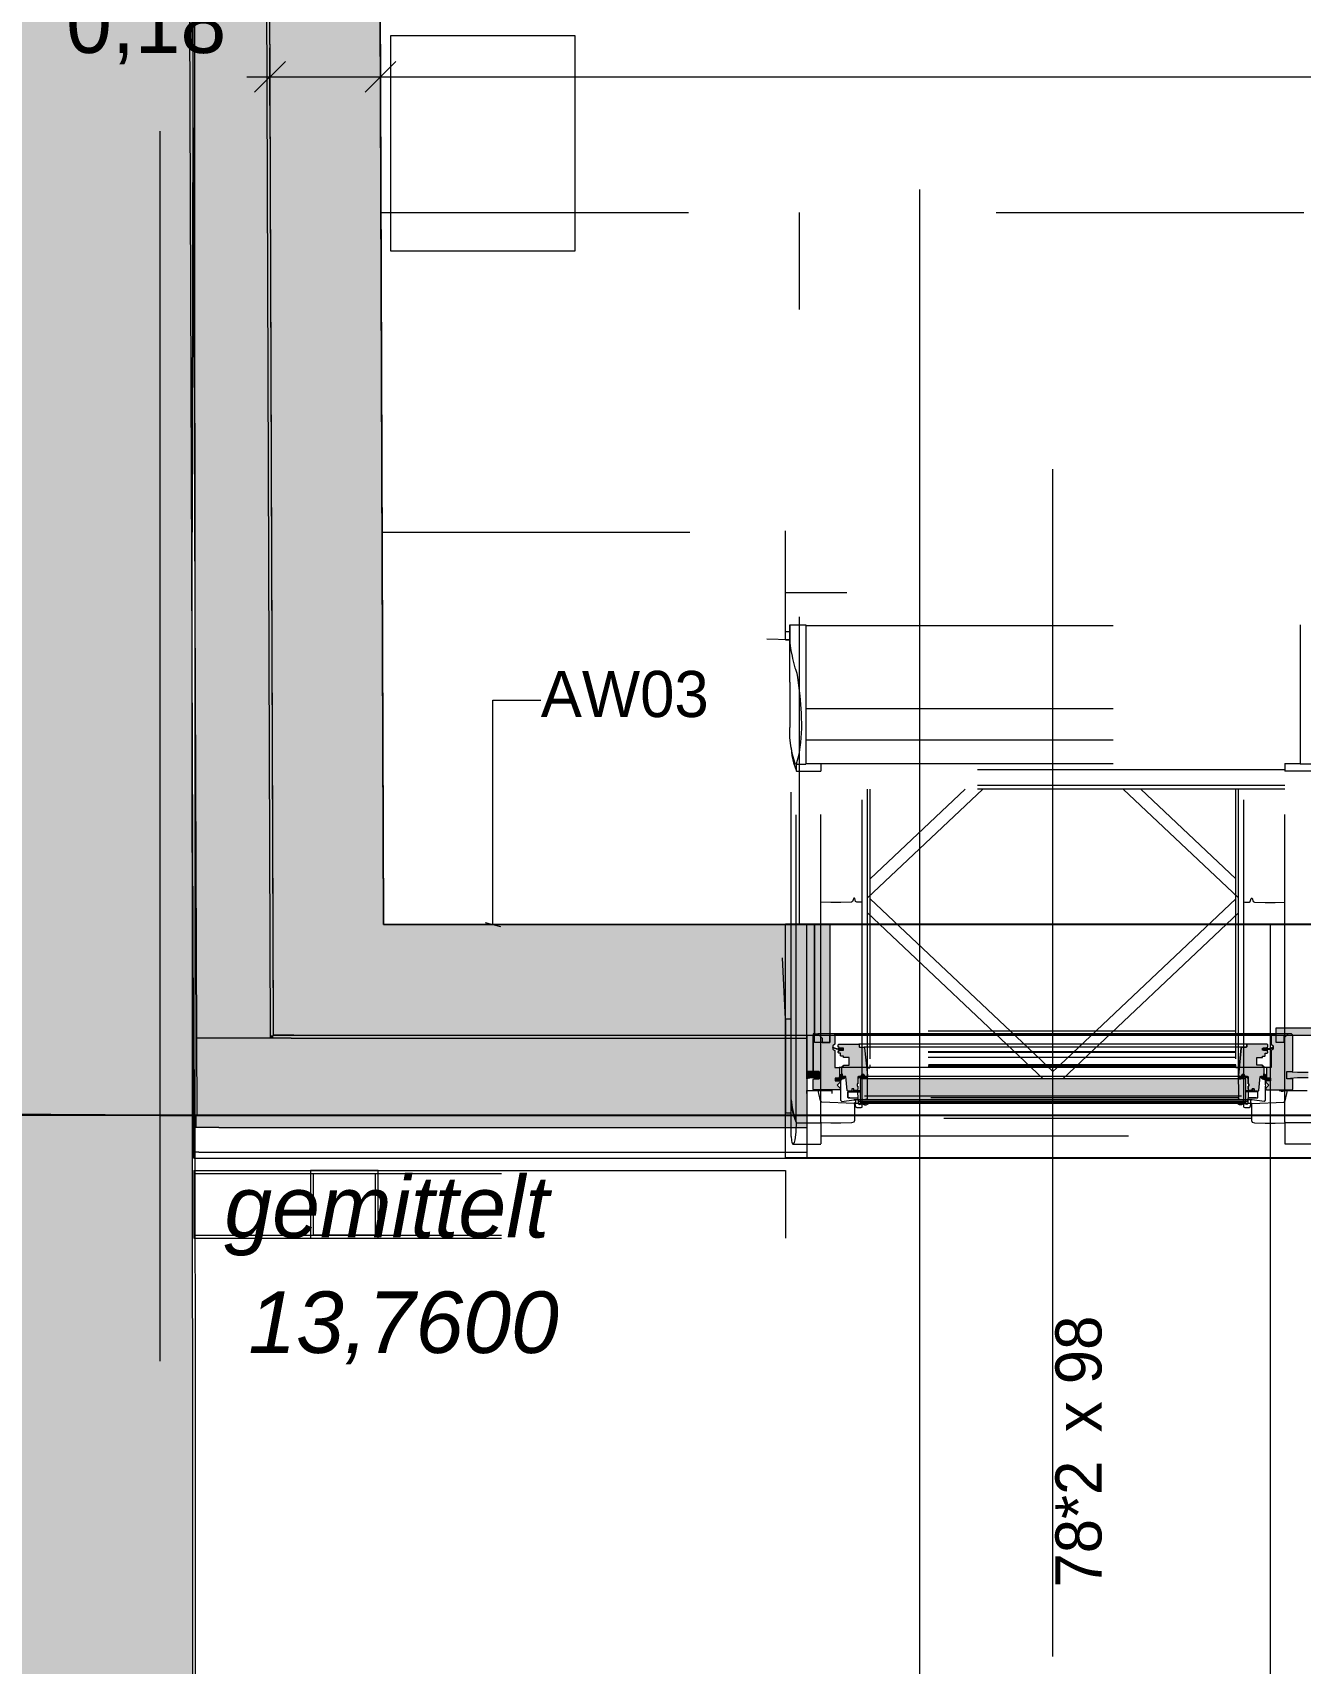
# Model space of a CAD drawing. Header units: metres. Extents: x -3 to 171, y -23 to 41.
# Drawn here: x -0.207 to 1.854, y -15.891 to -13.24 of the extents above; entities that cross this region are included whole.
import ezdxf

# ---------------------------------------------------------------- set-up
doc = ezdxf.new("R2010")
doc.units = ezdxf.units.M
doc.header["$MEASUREMENT"] = 0
for name, pattern in [('Achse', [0.004, 0.002, -0.001, 0, -0.001]), ('Baufluchtlinie', [0.013, 0.008, -0.005]), ('Schnittlinie', [0.006, 0.003, -0.0015, 0, -0.0015]), ('UNSICHTBAR', [0.4, 0, -0.4]), ('Untersicht', [0.001, 0.0005, -0.0005])]:
    doc.linetypes.add(name, pattern=pattern)
for name, color, linetype in [('4._1.DG PP STG1_1_000 Achsraster', 7, 'Continuous'), ('4._1.DG PP STG1_1_110 Wand Aussen', 7, 'Continuous'), ('4._1.DG PP STG1_1_210 Decke', 7, 'Continuous'), ('4._1.DG PP STG1_1_220 Bodenaufbau', 7, 'Continuous'), ('4._1.DG PP STG1_1_310 Dachkonstruktion massiv', 7, 'Continuous'), ('4._1.DG PP STG1_1_325 Dachfenster', 7, 'Continuous'), ('4._1.DG PP STG1_1_510 Möblierung', 7, 'Continuous'), ('4._1.DG PP STG1_1_520 Fixeinbauten', 7, 'Continuous'), ('4._1.DG PP STG1_1_611 Entwässerung', 7, 'Continuous'), ('4._1.DG PP STG1_1_725 Nachbarbebauung', 7, 'Continuous'), ('4._1.DG PP STG1_1_815 Raumbegrenzung', 7, 'Continuous'), ('4._1.DG PP STG1_1_851 Marker Schnitt', 7, 'Continuous'), ('4._1.DG PP STG1_1_910 Allgemein Lageplan Höhen', 7, 'Continuous'), ('4._1.DG PP STG1_1_915 Allgemein Beschriftung.x', 7, 'Continuous'), ('4._1.DG PP STG1_1_950 Polierplan Bemaßung', 7, 'Continuous'), ('4._1.DG PP STG1_1_Neubau_840 Baulinien', 7, 'Continuous')]:
    doc.layers.add(name, color=color, linetype=linetype)
doc.styles.add('ERSTELLTER_STIL_2', font='')
doc.styles.add('ERSTELLTER_STIL_3', font='arialbi.ttf')
doc.styles.get('ERSTELLTER_STIL_2').set_extended_font_data('Eurostile')
doc.linetypes.add('Grenze Grundstück', pattern='A,0,[1,415_260415_PP_VA_1_7 1 DG1.Shx,S=0.00031746,R=0,X=0,Y=0],-0.04,0', length=0.04)

msp = doc.modelspace()

# ---------------------------------------------------------------- hatches: boundary and pattern name
at = {"layer": '4._1.DG PP STG1_1_110 Wand Aussen', "linetype": 'Continuous', "lineweight": 13, "true_color": 0xff6400}
for points in [[(0.1795, -14.875), (0.1418, -4.5687), (0.0218, -4.5692), (0.0595, -14.875)], [(0.1121, -15), (0.1797, -14.9168), (0.1795, -14.875), (0.0595, -14.875), (0.06, -15)], [(0.1121, -15), (1.017, -15), (1.017, -14.875), (0.2136, -14.875)], [(0.1795, -14.875), (0.1797, -14.9168), (0.1847, -14.9106), (0.1845, -14.875)], [(0.1845, -14.875), (0.1847, -14.9106), (0.2136, -14.875)], [(0.0601, -15.02), (0.06, -15), (0.055, -15), (0.0551, -15.02)], [(0.0959, -15.02), (0.1121, -15), (0.06, -15), (0.0601, -15.02)], [(0.0959, -15.02), (1.017, -15.02), (1.017, -15), (0.1121, -15)]]:
    msp.add_hatch(color=30, dxfattribs=at).paths.add_polyline_path(points)
at = {"layer": '4._1.DG PP STG1_1_110 Wand Aussen', "linetype": 'Continuous', "lineweight": 0, "true_color": 0x373737}
for points in [[(0.1845, -14.87), (0.1468, -4.5687), (0.1418, -4.5687), (0.1795, -14.87)], [(0.1845, -14.875), (0.1845, -14.87), (0.1795, -14.87), (0.1795, -14.875)], [(0.2136, -14.875), (0.2177, -14.87), (0.1845, -14.87), (0.1845, -14.875)], [(0.2136, -14.875), (1.017, -14.875), (1.017, -14.87), (0.2177, -14.87)]]:
    msp.add_hatch(color=250, dxfattribs=at).paths.add_polyline_path(points)
at = {"layer": '4._1.DG PP STG1_1_110 Wand Aussen', "linetype": 'Continuous', "lineweight": 13, "true_color": 0x3f7f02}
for points in [[(0.3639, -14.69), (0.3268, -4.5681), (0.1468, -4.5687), (0.1839, -14.69)], [(0.3639, -14.69), (0.1839, -14.69), (0.1845, -14.87), (0.2177, -14.87)], [(0.3639, -14.69), (0.2177, -14.87), (0.3645, -14.87)], [(0.3639, -14.69), (0.3645, -14.87), (1.017, -14.87), (1.017, -14.69)]]:
    msp.add_hatch(color=76, dxfattribs=at).paths.add_polyline_path(points)
at = {"layer": '4._1.DG PP STG1_1_325 Dachfenster', "linetype": 'Continuous', "lineweight": 13, "true_color": 0x3f7f02}
msp.add_hatch(color=76, dxfattribs=at).paths.add_polyline_path([(1.017, -14.87), (1.0521, -14.87), (1.0521, -14.69), (1.017, -14.69)])
at = {"layer": '4._1.DG PP STG1_1_325 Dachfenster', "linetype": 'Continuous', "lineweight": 13, "true_color": 0xffaa00}
msp.add_hatch(color=40, dxfattribs=at).paths.add_polyline_path([(1.0642, -14.868), (1.0642, -14.77), (1.0642, -14.69), (1.0521, -14.69), (1.0521, -14.9289), (1.0621, -14.9289), (1.0621, -14.868)])
at = {"layer": '4._1.DG PP STG1_1_325 Dachfenster', "linetype": 'Continuous', "lineweight": 0, "true_color": 0xfde9f1}
for points in [[(1.0892, -14.882), (1.0892, -14.77), (1.0892, -14.69), (1.0642, -14.69), (1.0642, -14.77), (1.0642, -14.882)], [(1.8148, -14.8821), (1.8273, -14.8821), (1.8273, -14.8705), (1.9069, -14.8705), (1.9069, -14.8821), (1.9194, -14.8821), (1.9194, -14.858), (1.8148, -14.858)]]:
    msp.add_hatch(color=7, dxfattribs=at).paths.add_polyline_path(points)
at = {"layer": '4._1.DG PP STG1_1_325 Dachfenster', "linetype": 'Continuous', "lineweight": 0, "true_color": 0x373737}
msp.add_hatch(color=250, dxfattribs=at).paths.add_polyline_path([(1.017, -14.87), (1.017, -14.875), (1.0521, -14.875), (1.0521, -14.87)])
at = {"layer": '4._1.DG PP STG1_1_325 Dachfenster', "linetype": 'Continuous', "lineweight": 0, "true_color": 0xe7d9c5}
for points in [[(1.0621, -14.9418), (1.0621, -14.9581), (1.063, -14.959), (1.105, -14.959), (1.1059, -14.9581), (1.1059, -14.9564), (1.101, -14.9515), (1.1059, -14.9466), (1.1059, -14.945), (1.105, -14.9441), (1.0982, -14.9441), (1.0982, -14.9398), (1.1043, -14.9398), (1.1052, -14.9389), (1.1052, -14.9233), (1.1043, -14.9224), (1.0972, -14.9224), (1.0972, -14.8951), (1.0942, -14.8925), (1.0942, -14.8873), (1.0972, -14.8847), (1.0972, -14.8709), (1.0963, -14.87), (1.0892, -14.87), (1.0892, -14.882), (1.0767, -14.882), (1.0767, -14.875), (1.0697, -14.868), (1.0641, -14.868), (1.0621, -14.87), (1.0621, -14.928), (1.063, -14.9289), (1.0721, -14.9289), (1.0721, -14.9409), (1.063, -14.9409)], [(1.8421, -14.9418), (1.8412, -14.9409), (1.8321, -14.9409), (1.8321, -14.9289), (1.8412, -14.9289), (1.8421, -14.928), (1.8421, -14.87), (1.8401, -14.868), (1.8345, -14.868), (1.8275, -14.875), (1.8275, -14.882), (1.815, -14.882), (1.815, -14.87), (1.8079, -14.87), (1.807, -14.8709), (1.807, -14.8847), (1.81, -14.8873), (1.81, -14.8925), (1.807, -14.8951), (1.807, -14.9224), (1.7999, -14.9224), (1.799, -14.9233), (1.799, -14.9389), (1.7999, -14.9398), (1.806, -14.9398), (1.806, -14.9441), (1.7992, -14.9441), (1.7983, -14.945), (1.7983, -14.9466), (1.8032, -14.9515), (1.7983, -14.9564), (1.7983, -14.9581), (1.7992, -14.959), (1.8412, -14.959), (1.8421, -14.9581)], [(1.103, -14.8889), (1.1043, -14.8902), (1.1043, -14.8911), (1.1114, -14.8911), (1.1114, -14.8943), (1.1043, -14.8943), (1.1043, -14.8952), (1.1028, -14.8967), (1.1028, -14.8982), (1.1037, -14.8991), (1.1069, -14.8991), (1.1069, -14.9033), (1.1078, -14.9041), (1.1114, -14.9041), (1.1114, -14.9062), (1.1208, -14.9062), (1.1208, -14.9185), (1.1114, -14.9185), (1.1114, -14.9206), (1.1098, -14.9206), (1.1089, -14.9215), (1.1089, -14.9292), (1.1094, -14.9361), (1.1103, -14.9369), (1.1155, -14.9369), (1.1176, -14.9601), (1.1184, -14.9609), (1.1252, -14.9609), (1.1252, -14.9574), (1.1282, -14.9574), (1.1282, -14.9599), (1.1339, -14.9599), (1.1349, -14.9579), (1.1349, -14.9529), (1.1339, -14.9529), (1.1339, -14.9489), (1.1349, -14.9489), (1.1349, -14.9378), (1.1358, -14.9369), (1.1402, -14.9369), (1.1402, -14.9359), (1.1414, -14.9339), (1.1445, -14.9339), (1.1457, -14.9359), (1.1457, -14.9369), (1.1494, -14.9369), (1.1506, -14.9356), (1.1459, -14.8905), (1.145, -14.8897), (1.1378, -14.8897), (1.1372, -14.8891), (1.1372, -14.8856), (1.1363, -14.8847), (1.1037, -14.8847), (1.1028, -14.8856), (1.1028, -14.8884)], [(1.8012, -14.8889), (1.8014, -14.8884), (1.8014, -14.8856), (1.8005, -14.8847), (1.7679, -14.8847), (1.767, -14.8856), (1.767, -14.8891), (1.7664, -14.8897), (1.7592, -14.8897), (1.7583, -14.8905), (1.7536, -14.9356), (1.7548, -14.9369), (1.7585, -14.9369), (1.7585, -14.9359), (1.7597, -14.9339), (1.7628, -14.9339), (1.764, -14.9359), (1.764, -14.9369), (1.7684, -14.9369), (1.7693, -14.9378), (1.7693, -14.9489), (1.7703, -14.9489), (1.7703, -14.9529), (1.7693, -14.9529), (1.7693, -14.9579), (1.7703, -14.9599), (1.776, -14.9599), (1.776, -14.9574), (1.779, -14.9574), (1.779, -14.9609), (1.7858, -14.9609), (1.7866, -14.9601), (1.7887, -14.9369), (1.7939, -14.9369), (1.7948, -14.9361), (1.7953, -14.9292), (1.7953, -14.9215), (1.7944, -14.9206), (1.7928, -14.9206), (1.7928, -14.9185), (1.7834, -14.9185), (1.7834, -14.9062), (1.7928, -14.9062), (1.7928, -14.9041), (1.7964, -14.9041), (1.7973, -14.9033), (1.7973, -14.8991), (1.8005, -14.8991), (1.8014, -14.8982), (1.8014, -14.8967), (1.7999, -14.8952), (1.7999, -14.8943), (1.7928, -14.8943), (1.7928, -14.8911), (1.7999, -14.8911), (1.7999, -14.8902)]]:
    msp.add_hatch(color=254, dxfattribs=at).paths.add_polyline_path(points)
at = {"layer": '4._1.DG PP STG1_1_325 Dachfenster', "linetype": 'Continuous', "lineweight": 13, "true_color": 0xff6400}
for points in [[(1.017, -15), (1.0521, -15), (1.0521, -14.875), (1.017, -14.875)], [(1.017, -15.02), (1.0521, -15.02), (1.0521, -15), (1.017, -15)]]:
    msp.add_hatch(color=30, dxfattribs=at).paths.add_polyline_path(points)
at = {"layer": '4._1.DG PP STG1_1_325 Dachfenster', "linetype": 'Continuous', "lineweight": 0, "true_color": 0xfed4e5}
for points in [[(1.1043, -14.8911), (1.1043, -14.8905), (1.1032, -14.8907), (1.1032, -14.8923), (1.1003, -14.8918), (1.0967, -14.8907), (1.0947, -14.8896), (1.0942, -14.8897), (1.0965, -14.8913), (1.1002, -14.8925), (1.1032, -14.8931), (1.1032, -14.8947), (1.1043, -14.8949), (1.1043, -14.8943), (1.1097, -14.8943), (1.111, -14.8919), (1.1106, -14.8911)], [(1.7999, -14.8911), (1.7936, -14.8911), (1.7932, -14.8919), (1.7945, -14.8943), (1.7999, -14.8943), (1.7999, -14.8949), (1.801, -14.8947), (1.801, -14.8931), (1.804, -14.8925), (1.8077, -14.8913), (1.8098, -14.89), (1.8098, -14.8895), (1.8075, -14.8907), (1.8039, -14.8918), (1.801, -14.8923), (1.801, -14.8907), (1.7999, -14.8905)], [(1.0521, -14.9289), (1.0521, -14.9409), (1.0588, -14.9396), (1.0655, -14.9396), (1.0721, -14.9409), (1.0721, -14.9289), (1.0655, -14.9302), (1.0588, -14.9302)], [(1.114, -14.9369), (1.1103, -14.9369), (1.1094, -14.9361), (1.1092, -14.9327), (1.1073, -14.9337), (1.1059, -14.9357), (1.1052, -14.9382), (1.1052, -14.9389), (1.1043, -14.9398), (1.1003, -14.9398), (1.0988, -14.9424), (1.0993, -14.9432), (1.1076, -14.9432), (1.1076, -14.9421), (1.1082, -14.9416), (1.1099, -14.9413), (1.112, -14.9407), (1.1135, -14.9391)], [(1.1359, -14.9399), (1.1375, -14.938), (1.138, -14.938), (1.1395, -14.9409), (1.1403, -14.9391), (1.1413, -14.9409), (1.1422, -14.9387), (1.1467, -14.9386), (1.1467, -14.9395), (1.1466, -14.94), (1.1466, -14.9408), (1.1501, -14.9409), (1.1503, -14.9403), (1.1502, -14.9395), (1.1499, -14.9388), (1.1499, -14.938), (1.1513, -14.9377), (1.1514, -14.937), (1.1494, -14.9369), (1.1457, -14.9369), (1.1457, -14.9359), (1.1445, -14.9339), (1.1414, -14.9339), (1.1402, -14.9359), (1.1402, -14.9369), (1.1374, -14.9369), (1.1354, -14.9396)], [(1.7683, -14.9399), (1.7688, -14.9398), (1.7671, -14.9371), (1.764, -14.9369), (1.764, -14.9359), (1.7628, -14.9339), (1.7597, -14.9339), (1.7585, -14.9359), (1.7585, -14.9369), (1.7548, -14.9369), (1.7531, -14.9366), (1.7528, -14.9376), (1.7541, -14.9379), (1.7543, -14.9388), (1.754, -14.9395), (1.7539, -14.9403), (1.754, -14.9408), (1.7574, -14.9409), (1.7576, -14.94), (1.7575, -14.9395), (1.7573, -14.939), (1.7617, -14.9386), (1.7629, -14.9409), (1.7635, -14.9391), (1.7647, -14.9409), (1.7662, -14.938), (1.7667, -14.938)], [(1.7902, -14.9369), (1.7907, -14.9391), (1.7922, -14.9407), (1.7943, -14.9413), (1.796, -14.9416), (1.7966, -14.9421), (1.7966, -14.9432), (1.8049, -14.9432), (1.8054, -14.9424), (1.8039, -14.9398), (1.7999, -14.9398), (1.799, -14.9389), (1.799, -14.9382), (1.7983, -14.9357), (1.7969, -14.9337), (1.795, -14.9327), (1.7948, -14.9361), (1.7939, -14.9369)], [(1.8321, -14.9289), (1.8321, -14.9409), (1.8496, -14.9396), (1.8671, -14.9396), (1.8671, -14.9302), (1.8496, -14.9302)], [(1.1477, -14.9807), (1.1479, -14.9788), (1.1423, -14.9788), (1.1424, -14.9807), (1.1433, -14.9818), (1.1451, -14.9823), (1.1468, -14.9818)], [(1.7565, -14.9807), (1.7574, -14.9818), (1.7591, -14.9823), (1.7609, -14.9818), (1.7618, -14.9807), (1.7619, -14.9788), (1.7563, -14.9788)]]:
    msp.add_hatch(color=254, dxfattribs=at).paths.add_polyline_path(points)
at = {"layer": '4._1.DG PP STG1_1_325 Dachfenster', "linetype": 'Continuous', "lineweight": 13}
msp.add_hatch(color=4, dxfattribs=at).paths.add_polyline_path([(1.7654, -14.9408), (1.1388, -14.9408), (1.1388, -14.9788), (1.7654, -14.9788)])
at = {"layer": '4._1.DG PP STG1_1_725 Nachbarbebauung', "linetype": 'Continuous', "lineweight": 0, "true_color": 0x1f1f1f}
msp.add_hatch(color=250, dxfattribs=at).paths.add_polyline_path([(-3.0225, -22.5231), (0.0585, -22.5231), (0.0528, -14.1947), (0.0564, -12.2031), (0.0099, -2.0785), (-3.0225, -2.0701)])

# ---------------------------------------------------------------- linework, layer by layer
at = {"layer": '4._1.DG PP STG1_1_000 Achsraster', "color": 5, "linetype": 'Achse', "lineweight": 0, "ltscale": 1000}
for p, q in [((0, 3), (0, -22.5231)), ((-1.5, -15), (21, -15))]:
    msp.add_line(p, q, dxfattribs=at)
at = {"layer": '4._1.DG PP STG1_1_110 Wand Aussen', "color": 7, "linetype": 'Continuous', "lineweight": 13, "ltscale": 1000}
for p, q in [((0.0218, -4.5692), (0.0595, -14.875)), ((0.1418, -4.5687), (0.1795, -14.87)), ((0.1795, -14.87), (0.1795, -14.875)), ((1.017, -14.875), (1.017, -14.87)), ((1.017, -14.875), (1.017, -14.87)), ((0.1795, -14.875), (0.0595, -14.875)), ((0.0595, -14.875), (0.06, -15)), ((0.1795, -14.875), (0.0595, -14.875)), ((0.0595, -14.875), (0.06, -15)), ((0.1845, -14.875), (0.1795, -14.875)), ((0.1845, -14.875), (0.1795, -14.875)), ((0.2136, -14.875), (0.1845, -14.875)), ((0.2136, -14.875), (1.017, -14.875)), ((1.017, -15), (1.017, -14.875)), ((1.017, -15), (1.017, -14.875)), ((1.017, -15.02), (1.017, -15)), ((1.017, -15.02), (1.017, -15)), ((0.0601, -15.02), (0.0551, -15.02)), ((0.0959, -15.02), (0.0601, -15.02)), ((0.0959, -15.02), (1.017, -15.02)), ((1.017, -15.06), (1.017, -15.02)), ((1.017, -15.06), (1.017, -15.02)), ((0.0602, -15.06), (0.0552, -15.06)), ((0.0634, -15.06), (0.0602, -15.06)), ((0.0634, -15.06), (1.017, -15.06)), ((1.017, -15.07), (1.017, -15.06)), ((1.017, -15.07), (1.017, -15.06))]:
    msp.add_line(p, q, dxfattribs=at)
at = {"layer": '4._1.DG PP STG1_1_110 Wand Aussen', "color": 7, "linetype": 'Continuous', "lineweight": 18, "ltscale": 1000}
for p, q in [((0.1468, -4.5687), (0.1839, -14.69)), ((0.1839, -14.69), (0.1845, -14.87)), ((1.017, -14.87), (1.017, -14.69)), ((1.017, -14.87), (1.017, -14.69)), ((0.2177, -14.87), (0.1845, -14.87)), ((0.2177, -14.87), (0.1845, -14.87)), ((0.2177, -14.87), (0.3645, -14.87)), ((0.2177, -14.87), (0.3645, -14.87)), ((0.3645, -14.87), (1.017, -14.87))]:
    msp.add_line(p, q, dxfattribs=at)
at = {"layer": '4._1.DG PP STG1_1_110 Wand Aussen', "color": 7, "linetype": 'Continuous', "lineweight": 25, "ltscale": 1000}
for p, q in [((2.721, -14.69), (1.017, -14.69)), ((2.721, -15.07), (1.017, -15.07))]:
    msp.add_line(p, q, dxfattribs=at)
at = {"layer": '4._1.DG PP STG1_1_110 Wand Aussen', "color": 1, "linetype": 'Baufluchtlinie', "lineweight": 0, "ltscale": 1000}
for p, q in [((0.06, -15), (0.055, -15)), ((0.06, -15), (0.055, -15)), ((0.1121, -15), (0.06, -15)), ((0.1121, -15), (1.017, -15))]:
    msp.add_line(p, q, dxfattribs=at)
at = {"layer": '4._1.DG PP STG1_1_110 Wand Aussen', "color": 7, "linetype": 'Continuous', "lineweight": 13, "ltscale": 1000, "flags": 128}
for points in [[(0.0168, -4.5692), (0.055, -15)], [(0.0551, -15.02), (0.055, -15)], [(0.0552, -15.06), (0.0551, -15.02)], [(0.0553, -15.07), (0.0552, -15.06)], [(0.0553, -15.07), (1.017, -15.07)]]:
    msp.add_lwpolyline(points, dxfattribs=at)
at = {"layer": '4._1.DG PP STG1_1_110 Wand Aussen', "color": 7, "linetype": 'Continuous', "lineweight": 18, "ltscale": 1000, "flags": 128}
for points in [[(0.3639, -14.69), (0.3328, -6.225)], [(1.017, -14.69), (0.3639, -14.69)]]:
    msp.add_lwpolyline(points, dxfattribs=at)
at = {"layer": '4._1.DG PP STG1_1_210 Decke', "color": 255, "linetype": 'Continuous', "lineweight": 13, "ltscale": 1000, "flags": 128}
msp.add_lwpolyline([(3.625, -0.13), (0.1305, -0.13), (0.1845, -14.87), (5.505, -14.87), (5.505, -15.84), (13.475, -15.84), (13.475, -14.87), (18.8055, -14.87), (18.8546, -0.13), (15.325, -0.13), (15.325, -0.53), (12.525, -0.53), (12.525, -0.13), (6.455, -0.13), (6.455, -0.53), (3.625, -0.53)], close=True, dxfattribs=at)
at = {"layer": '4._1.DG PP STG1_1_220 Bodenaufbau', "color": 7, "linetype": 'Continuous', "lineweight": 13, "ltscale": 1000, "true_color": 0xf4f4f4, "flags": 128}
msp.add_lwpolyline([(0.3111, -0.31), (0.3639, -14.69), (18.6261, -14.69), (18.674, -0.31), (15.505, -0.31), (15.505, -0.71), (12.345, -0.71), (12.345, -0.31), (6.635, -0.31), (6.635, -0.71), (3.445, -0.71), (3.445, -0.31)], close=True, dxfattribs=at)
at = {"layer": '4._1.DG PP STG1_1_310 Dachkonstruktion massiv', "color": 8, "linetype": 'Untersicht', "lineweight": 13, "ltscale": 1000}
for p, q in [((1.0401, -14.69), (1.0401, -13.5322)), ((0.3616, -14.0522), (1.0401, -14.0522))]:
    msp.add_line(p, q, dxfattribs=at)
at = {"layer": '4._1.DG PP STG1_1_310 Dachkonstruktion massiv', "color": 8, "linetype": 'Untersicht', "lineweight": 13, "ltscale": 1000, "flags": 128}
msp.add_lwpolyline([(0.3597, -13.5322), (6.57, -13.5322), (6.57, -14.69)], dxfattribs=at)
at = {"layer": '4._1.DG PP STG1_1_325 Dachfenster', "color": 7, "linetype": 'Continuous', "lineweight": 13, "ltscale": 1000}
for p, q in [((1.4521, -15.8803), (1.4521, -13.9497)), ((1.017, -14.875), (1.0521, -14.875)), ((1.1009, -14.9432), (1.1057, -14.9432)), ((1.1057, -14.9432), (1.1069, -14.9443)), ((1.1069, -14.9498), (1.1066, -14.9515)), ((1.1066, -14.9515), (1.1069, -14.9532)), ((1.1069, -14.9443), (1.1069, -14.9498)), ((1.1069, -14.9532), (1.1069, -14.9759)), ((1.7985, -14.9432), (1.7973, -14.9443)), ((1.7973, -14.9443), (1.7973, -14.9498)), ((1.7973, -14.9498), (1.7976, -14.9515)), ((1.7976, -14.9515), (1.7973, -14.9532)), ((1.7973, -14.9532), (1.7973, -14.9759)), ((1.8033, -14.9432), (1.7985, -14.9432)), ((1.0521, -14.9601), (1.0525, -14.9597)), ((1.0521, -14.9646), (1.0521, -14.9601)), ((1.0525, -14.9597), (1.0923, -14.9597)), ((1.0744, -14.9769), (1.0706, -14.9597)), ((1.0765, -14.9787), (1.0744, -14.9769)), ((1.1287, -14.981), (1.0765, -14.9787)), ((1.0923, -14.9597), (1.0928, -14.9601)), ((1.0928, -14.9601), (1.0928, -14.9646)), ((1.1069, -14.9759), (1.109, -14.9776)), ((1.109, -14.9776), (1.1284, -14.9749)), ((1.1188, -14.9627), (1.1194, -14.9621)), ((1.1188, -14.9713), (1.1188, -14.9627)), ((1.1192, -14.9717), (1.1188, -14.9713)), ((1.1216, -14.9717), (1.1192, -14.9717)), ((1.1194, -14.9621), (1.1338, -14.9621)), ((1.1284, -14.9749), (1.1309, -14.976)), ((1.1311, -14.9797), (1.1287, -14.981)), ((1.1309, -14.976), (1.1311, -14.9797)), ((1.1338, -14.9621), (1.1345, -14.9627)), ((1.1345, -14.9627), (1.1353, -14.9813)), ((1.1497, -14.9794), (1.1479, -14.9806)), ((1.1511, -14.9793), (1.1497, -14.9794)), ((1.1519, -14.9804), (1.1511, -14.9793)), ((1.7523, -14.9804), (1.7531, -14.9793)), ((1.7531, -14.9793), (1.7545, -14.9794)), ((1.7545, -14.9794), (1.7563, -14.9806)), ((1.7697, -14.9627), (1.7689, -14.9813)), ((1.7704, -14.9621), (1.7697, -14.9627)), ((1.7848, -14.9621), (1.7704, -14.9621)), ((1.7733, -14.976), (1.7731, -14.9797)), ((1.7731, -14.9797), (1.7755, -14.981)), ((1.7758, -14.9749), (1.7733, -14.976)), ((1.7755, -14.981), (1.8277, -14.9787)), ((1.7952, -14.9776), (1.7758, -14.9749)), ((1.7826, -14.9717), (1.785, -14.9717)), ((1.7854, -14.9627), (1.7848, -14.9621)), ((1.785, -14.9717), (1.7854, -14.9713)), ((1.7854, -14.9713), (1.7854, -14.9627)), ((1.7973, -14.9759), (1.7952, -14.9776)), ((1.8196, -14.9597), (1.822, -14.9597)), ((1.822, -14.9597), (1.8236, -14.9611)), ((1.8236, -14.9611), (1.8258, -14.9611)), ((1.8258, -14.9611), (1.8274, -14.9597)), ((1.8274, -14.9597), (1.8653, -14.9597)), ((1.8277, -14.9787), (1.8298, -14.9769)), ((1.8298, -14.9769), (1.8336, -14.9597)), ((1.1353, -14.9813), (1.1369, -14.9825)), ((1.1369, -14.9825), (1.1418, -14.9817)), ((1.1418, -14.9817), (1.1422, -14.9817)), ((1.1422, -14.9817), (1.1455, -14.9833)), ((1.1455, -14.9833), (1.1486, -14.9832)), ((1.1486, -14.9832), (1.1514, -14.9816)), ((1.1514, -14.9816), (1.1519, -14.9804)), ((1.7528, -14.9816), (1.7523, -14.9804)), ((1.7556, -14.9832), (1.7528, -14.9816)), ((1.7587, -14.9833), (1.7556, -14.9832)), ((1.762, -14.9817), (1.7587, -14.9833)), ((1.7624, -14.9817), (1.762, -14.9817)), ((1.7673, -14.9825), (1.7624, -14.9817)), ((1.7689, -14.9813), (1.7673, -14.9825)), ((1.017, -15.02), (1.0521, -15.02)), ((1.017, -15.06), (1.0521, -15.06))]:
    msp.add_line(p, q, dxfattribs=at)
at = {"layer": '4._1.DG PP STG1_1_325 Dachfenster', "color": 7, "linetype": 'Continuous', "lineweight": 18, "ltscale": 1000}
for p, q in [((1.0521, -14.69), (1.0892, -14.69)), ((1.0521, -14.87), (1.0521, -14.69)), ((1.017, -14.87), (1.0521, -14.87)), ((1.0521, -14.87), (1.0521, -15.07)), ((1.8345, -14.868), (1.0697, -14.868)), ((1.8079, -14.87), (1.0963, -14.87)), ((1.7679, -14.8847), (1.1363, -14.8847)), ((1.7592, -14.8897), (1.145, -14.8897)), ((1.7999, -14.9224), (1.1043, -14.9224)), ((1.1511, -14.9366), (1.7531, -14.9366)), ((1.8321, -14.9289), (1.8496, -14.9302)), ((1.8321, -14.9409), (1.8321, -14.9289)), ((1.8496, -14.9396), (1.8321, -14.9409)), ((1.8496, -14.9302), (1.8671, -14.9302)), ((1.8671, -14.9396), (1.8496, -14.9396)), ((1.1216, -14.9717), (1.1348, -14.9717)), ((1.1252, -14.9609), (1.1388, -14.9609)), ((1.7758, -14.9749), (1.1284, -14.9749)), ((1.1338, -14.9621), (1.1388, -14.9621)), ((1.1339, -14.9599), (1.1388, -14.9599)), ((1.1392, -14.977), (1.765, -14.977)), ((1.7587, -14.9691), (1.1455, -14.9691)), ((1.7654, -14.9599), (1.7703, -14.9599)), ((1.779, -14.9609), (1.7654, -14.9609)), ((1.7704, -14.9621), (1.7654, -14.9621)), ((1.7826, -14.9717), (1.7694, -14.9717)), ((1.7755, -14.981), (1.1287, -14.981))]:
    msp.add_line(p, q, dxfattribs=at)
at = {"layer": '4._1.DG PP STG1_1_325 Dachfenster', "color": 1, "linetype": 'Baufluchtlinie', "lineweight": 0, "ltscale": 1000}
msp.add_line((1.017, -15), (1.0521, -15), dxfattribs=at)
at = {"layer": '4._1.DG PP STG1_1_325 Dachfenster', "color": 255, "linetype": 'UNSICHTBAR', "lineweight": 13, "ltscale": 1000, "flags": 128}
for points in [[(1.0173, -14.1502), (1.0173, -13.5322)], [(2.7471, -13.5322), (1.0173, -13.5322)], [(1.0171, -14.1502), (2.7471, -14.1502)], [(1.0171, -14.2267), (1.0171, -14.1502)], [(1.0171, -14.8439), (0.9871, -14.2255)], [(0.9871, -14.2255), (1.0245, -14.2269)], [(1.0245, -14.228), (1.0171, -14.228)], [(1.0266, -14.8439), (1.0171, -14.8439)]]:
    msp.add_lwpolyline(points, dxfattribs=at)
at = {"layer": '4._1.DG PP STG1_1_325 Dachfenster', "color": 253, "linetype": 'Untersicht', "lineweight": 13, "ltscale": 1000, "true_color": 0x9f9f9f, "flags": 128}
for points in [[(1.0245, -14.2026), (1.0245, -14.21), (1.0245, -14.2187), (1.0245, -14.2291), (1.0245, -14.2322), (1.0255, -14.2409), (1.0258, -14.2444), (1.0278, -14.254), (1.0284, -14.2578), (1.0314, -14.2682), (1.0325, -14.2728), (1.0333, -14.2747), (1.0354, -14.2816), (1.0367, -14.2882), (1.0404, -14.3183), (1.0425, -14.3462), (1.043, -14.3715), (1.0417, -14.394), (1.0388, -14.4134), (1.0343, -14.4294)], [(1.0245, -14.2047), (1.0245, -14.2026)], [(1.0245, -14.2026), (1.0501, -14.2026)], [(1.0245, -14.2962), (1.0245, -14.2047)], [(1.0501, -14.2026), (1.0501, -14.21), (1.0501, -14.2187), (1.0501, -14.2291), (1.0501, -14.2409), (1.0501, -14.254), (1.0501, -14.2682), (1.0501, -14.2747), (1.0501, -14.2816), (1.0501, -14.2882), (1.0501, -14.3183), (1.0501, -14.3462), (1.0501, -14.3715), (1.0501, -14.394), (1.0501, -14.4134), (1.0501, -14.4294)], [(1.0501, -14.2038), (1.8541, -14.2038)], [(1.8541, -14.2026), (1.8541, -14.21), (1.8541, -14.2187), (1.8541, -14.2291), (1.8541, -14.2409), (1.8541, -14.254), (1.8541, -14.2682), (1.8541, -14.2747), (1.8541, -14.2816), (1.8541, -14.2882), (1.8541, -14.3183), (1.8541, -14.3462), (1.8541, -14.3715), (1.8541, -14.394), (1.8541, -14.4134), (1.8541, -14.4294)], [(1.0245, -14.2144), (1.0171, -14.2144)], [(1.0245, -14.2962), (1.0245, -14.3699)], [(1.0501, -14.3391), (1.8541, -14.3391)], [(1.0245, -14.3846), (1.0245, -14.3699)], [(1.0336, -14.4291), (1.0325, -14.4269), (1.0284, -14.4134), (1.0258, -14.3998), (1.0245, -14.3859), (1.0245, -14.3846)], [(1.0501, -14.39), (1.8541, -14.39)], [(1.0264, -14.403), (1.0277, -14.4152), (1.0304, -14.4274), (1.0344, -14.4393), (1.0349, -14.4405)], [(1.0266, -14.9751), (1.0266, -14.4048)], [(1.0336, -14.4291), (1.0343, -14.4294)], [(1.0343, -14.4294), (1.0501, -14.4294)], [(1.0346, -15.0115), (1.0346, -14.4398)], [(1.035, -14.4406), (1.0353, -14.4314), (1.0353, -14.4294)], [(1.035, -14.4406), (1.0749, -14.4406)], [(1.0501, -14.4282), (1.8541, -14.4282)], [(1.0501, -14.4285), (1.0749, -14.4285)], [(1.0749, -14.4285), (1.0749, -14.4314), (1.0749, -14.4406)], [(1.8293, -14.4384), (1.0749, -14.4384)], [(1.0749, -15.0112), (1.0749, -14.4406)], [(1.8293, -14.4285), (1.8293, -14.4314), (1.8293, -14.4406)], [(1.8293, -14.4285), (1.8541, -14.4285)], [(1.8293, -15.0112), (1.8293, -14.4406)], [(1.9049, -14.4406), (1.865, -14.4406), (1.8293, -14.4406)], [(1.8801, -14.4294), (1.8643, -14.4294), (1.8541, -14.4294)], [(1.8293, -14.4639), (1.0749, -14.4639)], [(1.8293, -14.4698), (1.0749, -14.4698)], [(1.1419, -14.9871), (1.1419, -14.6534), (1.1419, -14.4698)], [(1.1507, -14.9496), (1.1507, -14.4698)], [(1.3379, -14.4698), (1.1507, -14.6465)], [(1.3094, -14.4698), (1.1547, -14.6159)], [(1.1548, -14.9087), (1.1548, -14.4698)], [(1.5664, -14.4698), (1.7535, -14.6465)], [(1.5949, -14.4698), (1.7496, -14.6159)], [(1.7494, -14.9087), (1.7494, -14.4698)], [(1.7535, -14.9496), (1.7535, -14.4698)], [(1.7623, -14.9871), (1.7623, -14.6534), (1.7623, -14.4698)], [(1.1246, -14.6536), (1.107, -14.6542), (1.0908, -14.6542), (1.0749, -14.6537)], [(1.1264, -14.6525), (1.1246, -14.6536)], [(1.1284, -14.6474), (1.1264, -14.6525)], [(1.1292, -14.6472), (1.1284, -14.6474)], [(1.13, -14.6475), (1.1292, -14.6472)], [(1.1313, -14.6526), (1.13, -14.6475)], [(1.1334, -14.6539), (1.1313, -14.6526)], [(1.1419, -14.6534), (1.14, -14.6539), (1.1334, -14.6539)], [(1.4521, -14.929), (1.4407, -14.9182), (1.431, -14.909), (1.1547, -14.6481)], [(1.4521, -14.929), (1.4636, -14.9182), (1.4733, -14.909), (1.7496, -14.6481)], [(1.7623, -14.6534), (1.7642, -14.6539), (1.7708, -14.6539)], [(1.7708, -14.6539), (1.7729, -14.6526)], [(1.7729, -14.6526), (1.7742, -14.6475)], [(1.7742, -14.6475), (1.775, -14.6472)], [(1.775, -14.6472), (1.7758, -14.6474)], [(1.7758, -14.6474), (1.7778, -14.6525)], [(1.7778, -14.6525), (1.7796, -14.6536)], [(1.7796, -14.6536), (1.7972, -14.6542), (1.8134, -14.6542), (1.8293, -14.6537)], [(1.4363, -14.9409), (1.1507, -14.6712)], [(1.468, -14.9409), (1.7535, -14.6712)], [(1.0171, -14.8439), (1.0171, -14.997)], [(1.7494, -14.8635), (1.1548, -14.8635)], [(1.7494, -14.8973), (1.1548, -14.8973)], [(1.7494, -14.8981), (1.1548, -14.8981)], [(1.1507, -14.9232), (1.1546, -14.9232)], [(1.7496, -14.9182), (1.1547, -14.9182)], [(1.7494, -14.9062), (1.1548, -14.9062)], [(1.1548, -14.9229), (1.1548, -14.9182)], [(1.7494, -14.9204), (1.1548, -14.9204)], [(1.7494, -14.9221), (1.1548, -14.9221)], [(1.7494, -14.9229), (1.7494, -14.9182)], [(1.7535, -14.9232), (1.7496, -14.9232)], [(1.1506, -14.9715), (1.1506, -14.9609), (1.1506, -14.9566), (1.1506, -14.9516), (1.1506, -14.9507), (1.1506, -14.9499)], [(1.7535, -14.9409), (1.1507, -14.9409)], [(1.7535, -14.941), (1.1507, -14.941)], [(1.7536, -14.9499), (1.7536, -14.9507), (1.7536, -14.9516), (1.7536, -14.9566), (1.7536, -14.9609), (1.7536, -14.9715)], [(1.0349, -15.0126), (1.0344, -15.0115), (1.0304, -14.9996), (1.0277, -14.9874), (1.0264, -14.9751)], [(1.0264, -15.0346), (1.0264, -14.9751)], [(1.0266, -14.9751), (1.0279, -14.9874), (1.0306, -14.9996), (1.0346, -15.0115)], [(1.1443, -14.9749), (1.1419, -14.9741)], [(1.1474, -14.9748), (1.1443, -14.9749)], [(1.1502, -14.9737), (1.1474, -14.9748)], [(1.1507, -14.9729), (1.1502, -14.9737)], [(1.7536, -14.9717), (1.1506, -14.9717)], [(1.1507, -14.9729), (1.1507, -14.9717)], [(1.7535, -14.9729), (1.7535, -14.9717)], [(1.7535, -14.9729), (1.754, -14.9737)], [(1.754, -14.9737), (1.7568, -14.9748)], [(1.7568, -14.9748), (1.7599, -14.9749)], [(1.7599, -14.9749), (1.7623, -14.9741)], [(1.0264, -14.997), (1.0171, -14.997)], [(1.1285, -14.981), (1.1292, -14.9809)], [(1.1292, -14.9809), (1.13, -14.9811)], [(1.1294, -14.9809), (1.1294, -15.0088)], [(1.7748, -15.0052), (1.1294, -15.0052)], [(1.13, -14.9811), (1.1313, -14.9863)], [(1.1313, -14.9863), (1.1334, -14.9876)], [(1.1334, -14.9876), (1.14, -14.9876), (1.1419, -14.9871)], [(1.7623, -14.9871), (1.7642, -14.9876), (1.7708, -14.9876)], [(1.7708, -14.9876), (1.7729, -14.9863)], [(1.7729, -14.9863), (1.7742, -14.9811)], [(1.7742, -14.9811), (1.775, -14.9809)], [(1.7748, -14.9809), (1.7748, -15.0088)], [(1.775, -14.9809), (1.7757, -14.981)], [(1.0264, -15.0346), (1.0272, -15.041), (1.0277, -15.0442), (1.0281, -15.0453), (1.0294, -15.0472), (1.0304, -15.0469), (1.0321, -15.0445), (1.0331, -15.0403), (1.0343, -15.0278), (1.0344, -15.0246), (1.0349, -15.013)], [(1.0346, -15.0115), (1.0364, -15.0125)], [(1.0364, -15.0125), (1.0732, -15.0125)], [(1.0732, -15.0125), (1.0749, -15.0112)], [(1.0749, -15.0112), (1.0749, -15.0126)], [(1.1284, -15.0116), (1.1246, -15.0126), (1.107, -15.0132), (1.0908, -15.0132), (1.0749, -15.0127)], [(1.0749, -15.013), (1.0749, -15.0278), (1.0749, -15.0403), (1.0749, -15.0445), (1.0749, -15.0468)], [(1.1294, -15.0088), (1.1284, -15.0116)], [(1.7748, -15.0088), (1.7758, -15.0116)], [(1.7758, -15.0116), (1.7796, -15.0126), (1.7972, -15.0132), (1.8134, -15.0132), (1.8293, -15.0127)], [(1.831, -15.0125), (1.8293, -15.0112)], [(1.8293, -15.0112), (1.8293, -15.0126)], [(1.8293, -15.013), (1.8293, -15.0278), (1.8293, -15.0403), (1.8293, -15.0445), (1.8293, -15.0468)], [(1.9032, -15.0125), (1.8664, -15.0125), (1.831, -15.0125)], [(1.0294, -15.0472), (1.0749, -15.0472)], [(1.0749, -15.0334), (1.8293, -15.0334)], [(1.9049, -15.0472), (1.8594, -15.0472), (1.8293, -15.0472)]]:
    msp.add_lwpolyline(points, dxfattribs=at)
at = {"layer": '4._1.DG PP STG1_1_325 Dachfenster', "color": 7, "linetype": 'Continuous', "lineweight": 18, "ltscale": 1000, "flags": 128}
msp.add_lwpolyline([(1.0521, -14.69), (1.017, -14.69)], dxfattribs=at)
for points in [[(1.0642, -14.868), (1.0621, -14.868), (1.0621, -14.9289), (1.0521, -14.9289), (1.0521, -14.69), (1.0642, -14.69), (1.0642, -14.77)], [(1.0892, -14.882), (1.0642, -14.882), (1.0642, -14.77), (1.0642, -14.69), (1.0892, -14.69), (1.0892, -14.77)], [(1.8148, -14.8821), (1.8148, -14.858), (1.9194, -14.858), (1.9194, -14.8821), (1.9069, -14.8821), (1.9069, -14.8705), (1.8273, -14.8705), (1.8273, -14.8821)], [(1.1043, -14.8911), (1.1106, -14.8911), (1.111, -14.8919), (1.1097, -14.8943), (1.1043, -14.8943), (1.1043, -14.8949), (1.1032, -14.8947), (1.1032, -14.8931), (1.1002, -14.8925), (1.0965, -14.8913), (1.0944, -14.89), (1.0944, -14.8895), (1.0967, -14.8907), (1.1003, -14.8918), (1.1032, -14.8923), (1.1032, -14.8907), (1.1043, -14.8905)], [(1.7854, -14.9713), (1.7854, -14.9627), (1.7848, -14.9621), (1.7848, -14.9609), (1.779, -14.9609), (1.779, -14.9574), (1.776, -14.9574), (1.776, -14.9599), (1.7703, -14.9599), (1.7693, -14.9579), (1.7693, -14.9529), (1.7703, -14.9529), (1.7703, -14.9489), (1.7693, -14.9489), (1.7693, -14.9378), (1.7684, -14.9369), (1.764, -14.9369), (1.764, -14.9359), (1.7628, -14.9339), (1.7597, -14.9339), (1.7585, -14.9359), (1.7585, -14.9369), (1.7548, -14.9369), (1.7536, -14.9356), (1.7583, -14.8905), (1.7592, -14.8897), (1.7664, -14.8897), (1.767, -14.8891), (1.767, -14.8856), (1.7679, -14.8847), (1.1363, -14.8847), (1.1372, -14.8856), (1.1372, -14.8891), (1.1378, -14.8897), (1.145, -14.8897), (1.1459, -14.8905), (1.1506, -14.9356), (1.1494, -14.9369), (1.1457, -14.9369), (1.1457, -14.9359), (1.1445, -14.9339), (1.1414, -14.9339), (1.1402, -14.9359), (1.1402, -14.9369), (1.1358, -14.9369), (1.1349, -14.9378), (1.1349, -14.9489), (1.1339, -14.9489), (1.1339, -14.9529), (1.1349, -14.9529), (1.1349, -14.9579), (1.1339, -14.9599), (1.1282, -14.9599), (1.1282, -14.9574), (1.1252, -14.9574), (1.1252, -14.9609), (1.1194, -14.9609), (1.1194, -14.9621), (1.1188, -14.9627), (1.1188, -14.9713), (1.1192, -14.9717), (1.1348, -14.9717), (1.1349, -14.975), (1.136, -14.977), (1.7682, -14.977), (1.7693, -14.975), (1.7694, -14.9717), (1.7826, -14.9717), (1.785, -14.9717)], [(1.7999, -14.8911), (1.7936, -14.8911), (1.7932, -14.8919), (1.7945, -14.8943), (1.7999, -14.8943), (1.7999, -14.8949), (1.801, -14.8947), (1.801, -14.8931), (1.804, -14.8925), (1.8077, -14.8913), (1.8098, -14.89), (1.8098, -14.8895), (1.8075, -14.8907), (1.8039, -14.8918), (1.801, -14.8923), (1.801, -14.8907), (1.7999, -14.8905)], [(1.0521, -14.9289), (1.0588, -14.9302), (1.0655, -14.9302), (1.0721, -14.9289), (1.0721, -14.9409), (1.0655, -14.9396), (1.0588, -14.9396), (1.0521, -14.9409)], [(1.114, -14.9369), (1.1135, -14.9391), (1.112, -14.9407), (1.1099, -14.9413), (1.1082, -14.9416), (1.1076, -14.9421), (1.1076, -14.9432), (1.0993, -14.9432), (1.0988, -14.9424), (1.1003, -14.9398), (1.1043, -14.9398), (1.1052, -14.9389), (1.1052, -14.9382), (1.1059, -14.9357), (1.1073, -14.9337), (1.1092, -14.9327), (1.1094, -14.9361), (1.1103, -14.9369)], [(1.1359, -14.9399), (1.1354, -14.9398), (1.1371, -14.9371), (1.1402, -14.9369), (1.1402, -14.9359), (1.1414, -14.9339), (1.1445, -14.9339), (1.1457, -14.9359), (1.1457, -14.9369), (1.1494, -14.9369), (1.1511, -14.9366), (1.1514, -14.9376), (1.1501, -14.9379), (1.1499, -14.9388), (1.1502, -14.9395), (1.1503, -14.9403), (1.1502, -14.9408), (1.1468, -14.9409), (1.1466, -14.94), (1.1467, -14.9395), (1.1469, -14.939), (1.1425, -14.9386), (1.1413, -14.9409), (1.1407, -14.9391), (1.1395, -14.9409), (1.138, -14.938), (1.1375, -14.938)], [(1.7654, -14.9408), (1.1388, -14.9408), (1.1388, -14.9788), (1.7654, -14.9788)], [(1.7683, -14.9399), (1.7688, -14.9398), (1.7671, -14.9371), (1.764, -14.9369), (1.764, -14.9359), (1.7628, -14.9339), (1.7597, -14.9339), (1.7585, -14.9359), (1.7585, -14.9369), (1.7548, -14.9369), (1.7531, -14.9366), (1.7528, -14.9376), (1.7541, -14.9379), (1.7543, -14.9388), (1.754, -14.9395), (1.7539, -14.9403), (1.754, -14.9408), (1.7574, -14.9409), (1.7576, -14.94), (1.7575, -14.9395), (1.7573, -14.939), (1.7617, -14.9386), (1.7629, -14.9409), (1.7635, -14.9391), (1.7647, -14.9409), (1.7662, -14.938), (1.7667, -14.938)], [(1.7902, -14.9369), (1.7907, -14.9391), (1.7922, -14.9407), (1.7943, -14.9413), (1.796, -14.9416), (1.7966, -14.9421), (1.7966, -14.9432), (1.8049, -14.9432), (1.8054, -14.9424), (1.8039, -14.9398), (1.7999, -14.9398), (1.799, -14.9389), (1.799, -14.9382), (1.7983, -14.9357), (1.7969, -14.9337), (1.795, -14.9327), (1.7948, -14.9361), (1.7939, -14.9369)], [(1.1477, -14.9807), (1.1468, -14.9818), (1.1451, -14.9823), (1.1433, -14.9818), (1.1424, -14.9807), (1.1423, -14.9788), (1.1479, -14.9788)], [(1.7565, -14.9807), (1.7574, -14.9818), (1.7591, -14.9823), (1.7609, -14.9818), (1.7618, -14.9807), (1.7619, -14.9788), (1.7563, -14.9788)]]:
    msp.add_lwpolyline(points, close=True, dxfattribs=at)
at = {"layer": '4._1.DG PP STG1_1_325 Dachfenster', "color": 7, "linetype": 'Continuous', "lineweight": 13, "ltscale": 1000, "flags": 128}
for points in [[(1.0621, -14.9418), (1.063, -14.9409), (1.0721, -14.9409), (1.0721, -14.9289), (1.063, -14.9289), (1.0621, -14.928), (1.0621, -14.87), (1.0641, -14.868), (1.0697, -14.868), (1.0767, -14.875), (1.0767, -14.882), (1.0892, -14.882), (1.0892, -14.87), (1.0963, -14.87), (1.0972, -14.8709), (1.0972, -14.8847), (1.0942, -14.8873), (1.0942, -14.8925), (1.0972, -14.8951), (1.0972, -14.9224), (1.1043, -14.9224), (1.1052, -14.9233), (1.1052, -14.9389), (1.1043, -14.9398), (1.0982, -14.9398), (1.0982, -14.9441), (1.105, -14.9441), (1.1059, -14.945), (1.1059, -14.9466), (1.101, -14.9515), (1.1059, -14.9564), (1.1059, -14.9581), (1.105, -14.959), (1.063, -14.959), (1.0621, -14.9581)], [(1.8421, -14.9418), (1.8412, -14.9409), (1.8321, -14.9409), (1.8321, -14.9289), (1.8412, -14.9289), (1.8421, -14.928), (1.8421, -14.87), (1.8401, -14.868), (1.8345, -14.868), (1.8275, -14.875), (1.8275, -14.882), (1.815, -14.882), (1.815, -14.87), (1.8079, -14.87), (1.807, -14.8709), (1.807, -14.8847), (1.81, -14.8873), (1.81, -14.8925), (1.807, -14.8951), (1.807, -14.9224), (1.7999, -14.9224), (1.799, -14.9233), (1.799, -14.9389), (1.7999, -14.9398), (1.806, -14.9398), (1.806, -14.9441), (1.7992, -14.9441), (1.7983, -14.945), (1.7983, -14.9466), (1.8032, -14.9515), (1.7983, -14.9564), (1.7983, -14.9581), (1.7992, -14.959), (1.8412, -14.959), (1.8421, -14.9581)], [(1.103, -14.8889), (1.1028, -14.8884), (1.1028, -14.8856), (1.1037, -14.8847), (1.1363, -14.8847), (1.1372, -14.8856), (1.1372, -14.8891), (1.1378, -14.8897), (1.145, -14.8897), (1.1459, -14.8905), (1.1506, -14.9356), (1.1494, -14.9369), (1.1457, -14.9369), (1.1457, -14.9359), (1.1445, -14.9339), (1.1414, -14.9339), (1.1402, -14.9359), (1.1402, -14.9369), (1.1358, -14.9369), (1.1349, -14.9378), (1.1349, -14.9489), (1.1339, -14.9489), (1.1339, -14.9529), (1.1349, -14.9529), (1.1349, -14.9579), (1.1339, -14.9599), (1.1282, -14.9599), (1.1282, -14.9574), (1.1252, -14.9574), (1.1252, -14.9609), (1.1184, -14.9609), (1.1176, -14.9601), (1.1155, -14.9369), (1.1103, -14.9369), (1.1094, -14.9361), (1.1089, -14.9292), (1.1089, -14.9215), (1.1098, -14.9206), (1.1114, -14.9206), (1.1114, -14.9185), (1.1208, -14.9185), (1.1208, -14.9062), (1.1114, -14.9062), (1.1114, -14.9041), (1.1078, -14.9041), (1.1069, -14.9033), (1.1069, -14.8991), (1.1037, -14.8991), (1.1028, -14.8982), (1.1028, -14.8967), (1.1043, -14.8952), (1.1043, -14.8943), (1.1114, -14.8943), (1.1114, -14.8911), (1.1043, -14.8911), (1.1043, -14.8902)], [(1.8012, -14.8889), (1.8014, -14.8884), (1.8014, -14.8856), (1.8005, -14.8847), (1.7679, -14.8847), (1.767, -14.8856), (1.767, -14.8891), (1.7664, -14.8897), (1.7592, -14.8897), (1.7583, -14.8905), (1.7536, -14.9356), (1.7548, -14.9369), (1.7585, -14.9369), (1.7585, -14.9359), (1.7597, -14.9339), (1.7628, -14.9339), (1.764, -14.9359), (1.764, -14.9369), (1.7684, -14.9369), (1.7693, -14.9378), (1.7693, -14.9489), (1.7703, -14.9489), (1.7703, -14.9529), (1.7693, -14.9529), (1.7693, -14.9579), (1.7703, -14.9599), (1.776, -14.9599), (1.776, -14.9574), (1.779, -14.9574), (1.779, -14.9609), (1.7858, -14.9609), (1.7866, -14.9601), (1.7887, -14.9369), (1.7939, -14.9369), (1.7948, -14.9361), (1.7953, -14.9292), (1.7953, -14.9215), (1.7944, -14.9206), (1.7928, -14.9206), (1.7928, -14.9185), (1.7834, -14.9185), (1.7834, -14.9062), (1.7928, -14.9062), (1.7928, -14.9041), (1.7964, -14.9041), (1.7973, -14.9033), (1.7973, -14.8991), (1.8005, -14.8991), (1.8014, -14.8982), (1.8014, -14.8967), (1.7999, -14.8952), (1.7999, -14.8943), (1.7928, -14.8943), (1.7928, -14.8911), (1.7999, -14.8911), (1.7999, -14.8902)]]:
    msp.add_lwpolyline(points, close=True, dxfattribs=at)
msp.add_lwpolyline([(1.017, -15.07), (1.0521, -15.07)], dxfattribs=at)
at = {"layer": '4._1.DG PP STG1_1_510 Möblierung', "color": 8, "linetype": 'Continuous', "lineweight": 13, "ltscale": 1000, "true_color": 0x7e7f7f}
for p, q in [((0.675, -13.245), (0.375, -13.245)), ((0.375, -13.245), (0.375, -13.595)), ((0.675, -13.595), (0.675, -13.245)), ((0.375, -13.595), (0.675, -13.595))]:
    msp.add_line(p, q, dxfattribs=at)
at = {"layer": '4._1.DG PP STG1_1_520 Fixeinbauten', "color": 5, "linetype": 'Continuous', "lineweight": 13, "ltscale": 1000}
msp.add_line((1.805, -14.69), (1.805, -16.461), dxfattribs=at)
at = {"layer": '4._1.DG PP STG1_1_611 Entwässerung', "color": 14, "linetype": 'Achse', "lineweight": 13, "ltscale": 1000, "true_color": 0xa80000}
msp.add_line((0.0553, -15.09), (1.0171, -15.09), dxfattribs=at)
at = {"layer": '4._1.DG PP STG1_1_611 Entwässerung', "color": 171, "linetype": 'Untersicht', "lineweight": 13, "ltscale": 1000, "true_color": 0x6c6cff, "flags": 128}
for points in [[(0.0553, -15.09), (1.0171, -15.09)], [(0.0553, -15.09), (0.0553, -15.095)], [(0.0553, -15.095), (0.0553, -15.195)], [(0.0553, -15.095), (1.0171, -15.095)], [(1.0171, -15.09), (1.0171, -15.095)], [(1.0171, -15.095), (1.0171, -15.195)], [(0.0553, -15.195), (0.0553, -15.2)], [(0.0553, -15.195), (1.0171, -15.195)], [(0.0553, -15.2), (1.0171, -15.2)], [(1.0171, -15.195), (1.0171, -15.2)]]:
    msp.add_lwpolyline(points, dxfattribs=at)
at = {"layer": '4._1.DG PP STG1_1_611 Entwässerung', "color": 171, "linetype": 'Continuous', "lineweight": 13, "ltscale": 1000, "true_color": 0x6c6cff, "flags": 128}
for points in [[(0.245, -15.2), (0.355, -15.2), (0.355, -15.09), (0.245, -15.09)], [(0.25, -15.095), (0.35, -15.095), (0.35, -15.195), (0.25, -15.195)]]:
    msp.add_lwpolyline(points, close=True, dxfattribs=at)
at = {"layer": '4._1.DG PP STG1_1_725 Nachbarbebauung', "color": 8, "linetype": 'Continuous', "lineweight": 13, "ltscale": 1000, "flags": 128}
msp.add_lwpolyline([(0.0585, -22.5231), (0.0528, -14.1947), (0.0564, -12.2031), (0.0099, -2.0785), (-3.0225, -2.0701)], dxfattribs=at)
at = {"layer": '4._1.DG PP STG1_1_815 Raumbegrenzung', "color": 7, "linetype": 'Continuous', "lineweight": 13, "ltscale": 1000}
msp.add_line((1.0555, -15.07), (2.6855, -15.07), dxfattribs=at)
at = {"layer": '4._1.DG PP STG1_1_851 Marker Schnitt', "color": 7, "linetype": 'Schnittlinie', "lineweight": 13, "ltscale": 1000}
msp.add_line((1.235, 4.805), (1.235, -18.6375), dxfattribs=at)
at = {"layer": '4._1.DG PP STG1_1_910 Allgemein Lageplan Höhen', "color": 7, "linetype": 'Continuous', "lineweight": 13, "ltscale": 1000}
for p, q in [((0.055, -15.05), (0.055, -14.95)), ((0.005, -15), (0.105, -15))]:
    msp.add_line(p, q, dxfattribs=at)
at = {"layer": '4._1.DG PP STG1_1_915 Allgemein Beschriftung.x', "color": 7, "linetype": 'Continuous', "lineweight": 13, "ltscale": 1000}
for p, q in [((0.5413, -14.69), (0.5413, -14.3252)), ((0.5413, -14.3252), (0.6193, -14.3252)), ((0.5288, -14.6867), (0.5538, -14.6933))]:
    msp.add_line(p, q, dxfattribs=at)
at = {"layer": '4._1.DG PP STG1_1_950 Polierplan Bemaßung', "color": 76, "linetype": 'Continuous', "lineweight": 13, "ltscale": 1000, "true_color": 0x3f7f02}
for p, q in [((0.1791, -13.3586), (0.1791, -13.2648)), ((0.3588, -13.3586), (0.3588, -13.2648)), ((0.2041, -13.2867), (0.1541, -13.3367)), ((0.3838, -13.2867), (0.3338, -13.3367)), ((0.1416, -13.3117), (0.1791, -13.3117)), ((0.1791, -13.3117), (0.3588, -13.3117)), ((0.3588, -13.3117), (18.6306, -13.3117))]:
    msp.add_line(p, q, dxfattribs=at)
at = {"layer": '4._1.DG PP STG1_1_Neubau_840 Baulinien', "color": 76, "linetype": 'Grenze Grundstück', "lineweight": 13, "ltscale": 1000, "true_color": 0x3f7f02, "flags": 128}
msp.add_lwpolyline([(0.0612, -22.5231), (0.0564, -12.2031), (0, -0.0002), (18.985, -0.0012), (18.958, -11.4452), (18.9035, -19.5703), (18.8897, -22.5231)], dxfattribs=at)
at = {"layer": '4._1.DG PP STG1_1_Neubau_840 Baulinien', "color": 1, "linetype": 'Baufluchtlinie', "lineweight": 25, "ltscale": 1000, "true_color": 0xfb0106, "flags": 128}
msp.add_lwpolyline([(-3.0225, -14.9829), (0, -15), (18.9876, -15.0005), (22.9775, -15.0038)], dxfattribs=at)

# ---------------------------------------------------------------- texts
at = {"layer": '4._1.DG PP STG1_1_325 Dachfenster', "color": 7, "linetype": 'Continuous', "lineweight": 13, "insert": (1.5529, -15.7681), "char_height": 0.075, "attachment_point": 7, "rotation": 90, "style": 'ERSTELLTER_STIL_2'}
msp.add_mtext('\\A1;{\\pql;\\pt0;\\fEurostile|b0|i0|c0|p0;\\W1.000000;78*2\\fEurostile|b0|i0|c0|p0;\\W1.000000;\\A1{\\H.66x;\\S^  ;}\\fEurostile|b0|i0|c0|p0;\\W1.000000; x 98\\fEurostile|b0|i0|c0|p0;\\W1.000000;\\A1{\\H.66x;\\S^  ;}}', dxfattribs=at)
at = {"layer": '4._1.DG PP STG1_1_910 Allgemein Lageplan Höhen', "color": 7, "linetype": 'Continuous', "lineweight": 13, "char_height": 0.1, "attachment_point": 1, "style": 'ERSTELLTER_STIL_3'}
for s, insert in [('\\A1;{\\pql;\\fArial Italic|b0|i0|c0|p0;\\W1.000000;gemittelt}', (0.105, -15.0989)), ('\\A1;{\\pql;\\fArial Italic|b0|i0|c0|p0;\\W1.000000; 13,7600}', (0.105, -15.2867))]:
    msp.add_mtext(s, dxfattribs=dict(at, insert=insert))
at = {"layer": '4._1.DG PP STG1_1_915 Allgemein Beschriftung.x', "color": 7, "linetype": 'Continuous', "lineweight": 13, "insert": (0.6193, -14.3158), "char_height": 0.075, "attachment_point": 4, "style": 'ERSTELLTER_STIL_2'}
msp.add_mtext('\\A1;{\\pql;\\fEurostile|b0|i0|c0|p0;\\W1.000000;AW03}', dxfattribs=at)
at = {"layer": '4._1.DG PP STG1_1_950 Polierplan Bemaßung', "color": 76, "linetype": 'Continuous', "lineweight": 13, "true_color": 0x3f7f02, "insert": (-0.1523, -13.2917), "char_height": 0.1, "width": 0.306373, "attachment_point": 7, "style": 'ERSTELLTER_STIL_2'}
msp.add_mtext('\\A1;{\\pql;\\fEurostile|b0|i0|c0|p0;\\W1.000000;0,18}', dxfattribs=at)

doc.saveas('drawing.dxf')
